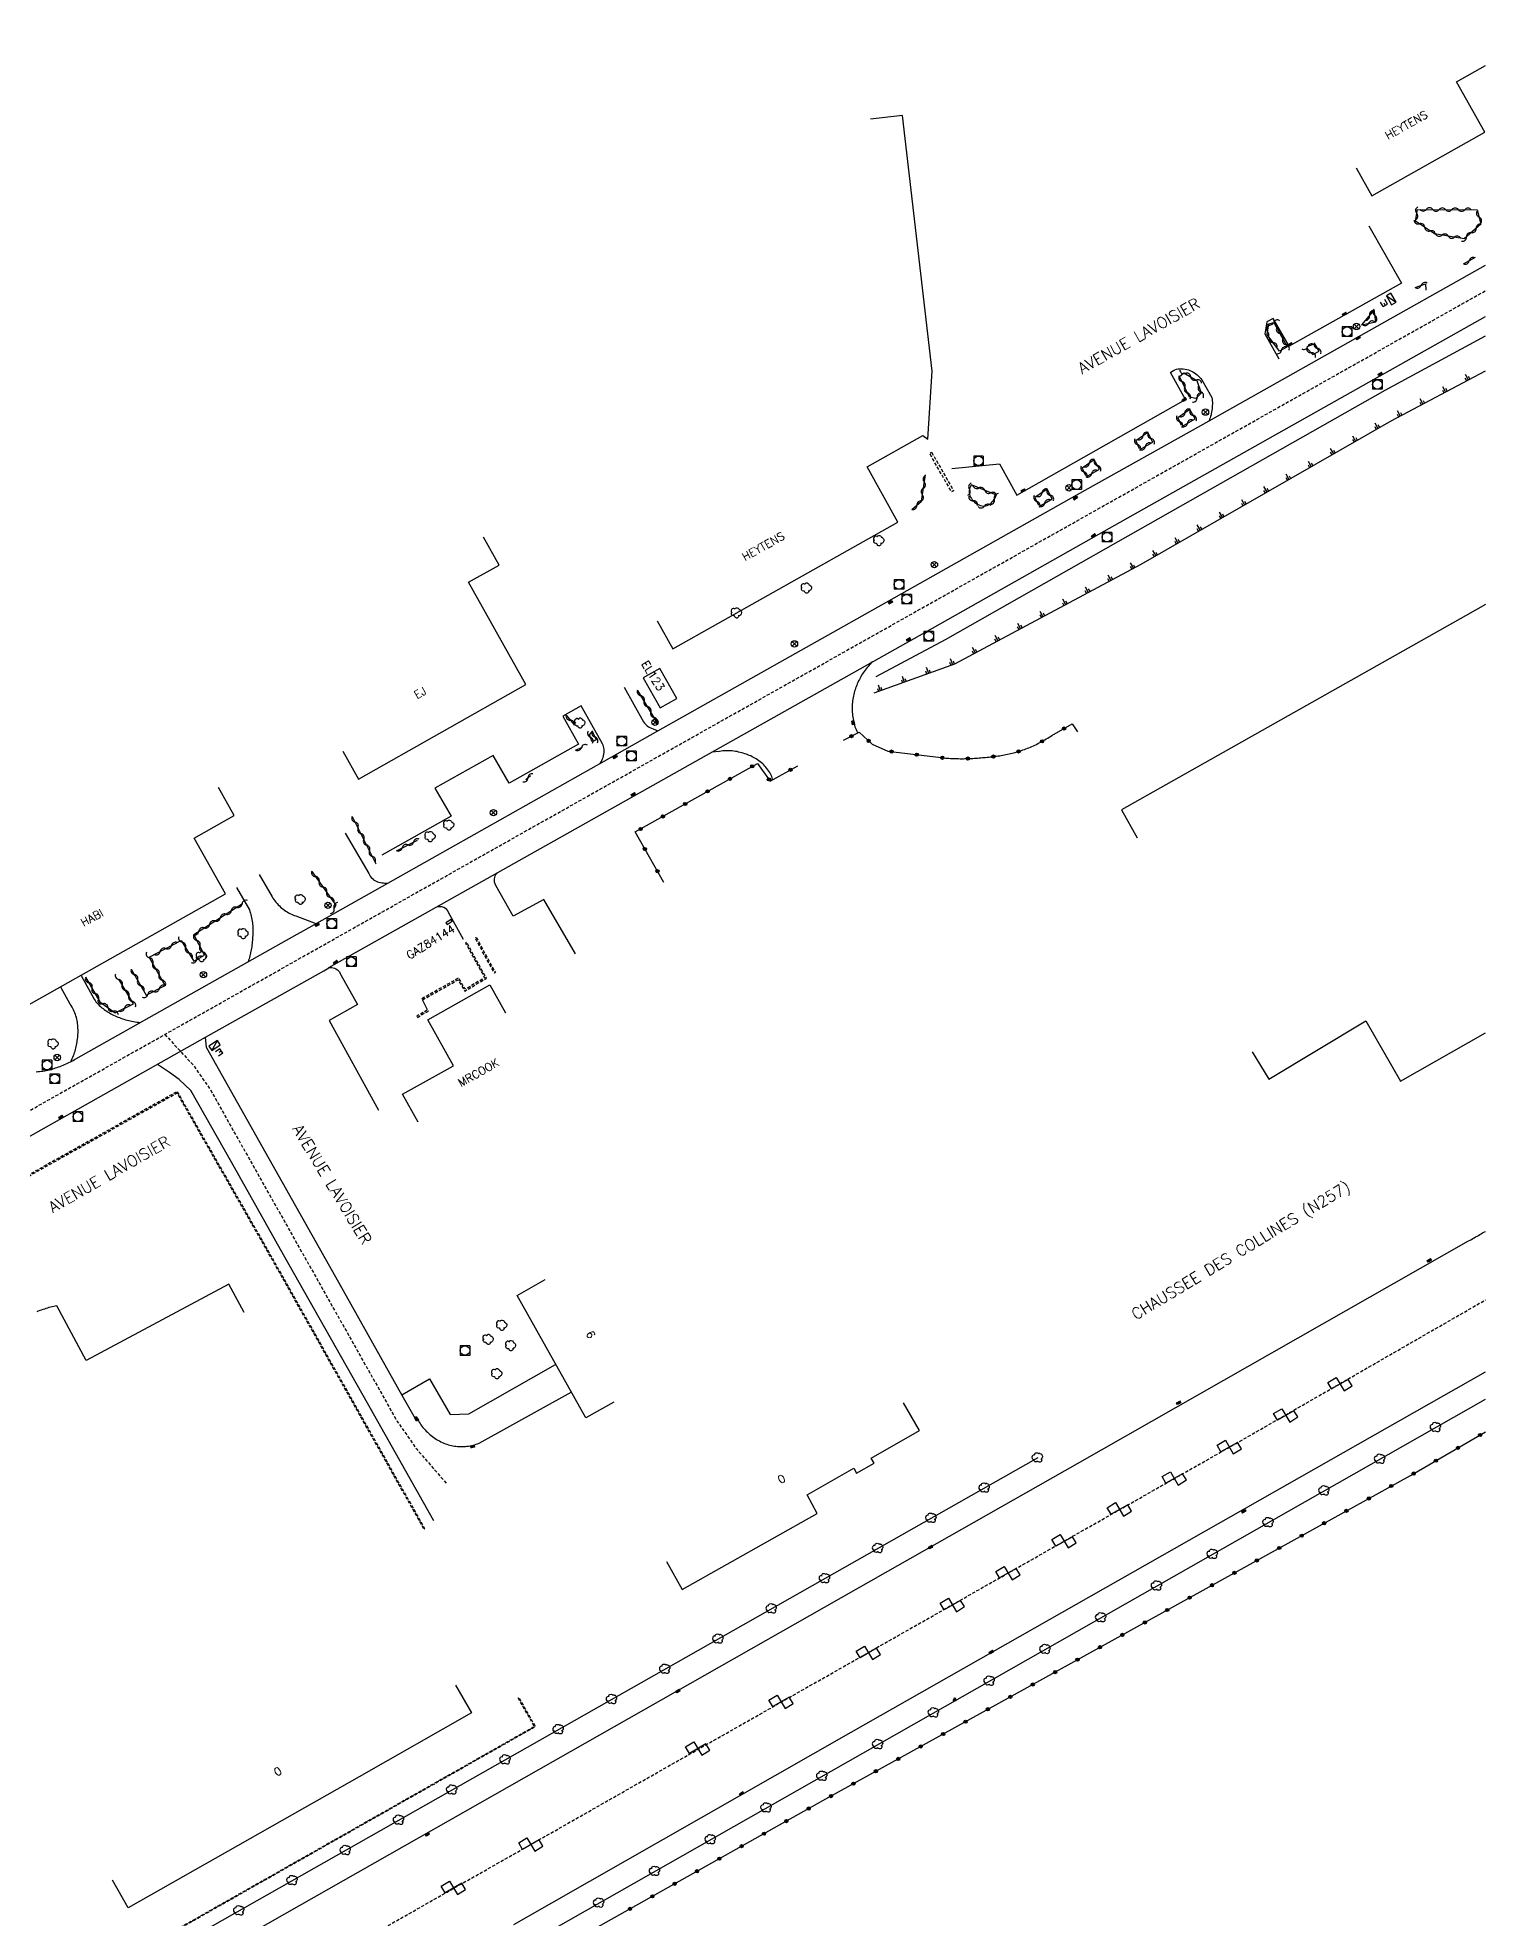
# Model space of a CAD drawing. Header units: millimetres. Extents: x 165003 to 166000, y 157999 to 158715.
# Drawn here: x 165773.9 to 166000, y 158170.6 to 158464.3 of the extents above; entities that cross this region are included whole.
import ezdxf
from ezdxf.enums import TextEntityAlignment as Align

# ---------------------------------------------------------------- set-up
doc = ezdxf.new("R2010")
doc.units = ezdxf.units.MM
doc.linetypes.add('DASHED', pattern=[0.75, 0.5, -0.25])
doc.layers.get('0').update_dxf_attribs({"linetype": 'CONTINUOUS'})
for name, color, linetype in [('W0001', 6, 'DASHED'), ('W0008', 7, 'CONTINUOUS'), ('W0100', 7, 'CONTINUOUS'), ('W0112', 1, 'DASHED'), ('W0211', 2, 'CONTINUOUS'), ('W0300', 7, 'CONTINUOUS'), ('W0302', 3, 'CONTINUOUS'), ('W0310', 3, 'CONTINUOUS'), ('W0322', 7, 'CONTINUOUS'), ('W0400', 7, 'CONTINUOUS'), ('W0420', 7, 'CONTINUOUS'), ('W0430', 7, 'CONTINUOUS'), ('W0469', 7, 'CONTINUOUS'), ('W0851', 7, 'CONTINUOUS'), ('W0984', 7, 'CONTINUOUS'), ('W0989', 7, 'CONTINUOUS'), ('W0991', 7, 'CONTINUOUS')]:
    doc.layers.add(name, color=color, linetype=linetype)
doc.styles.get("Standard").update_dxf_attribs({"font": 'romans.shx', "width": 0.85})

# ---------------------------------------------------------------- blocks, each defined once
blk = doc.blocks.new('T300')
for p, q in [((-0.8, 0.51), (-0.86, 0.34)), ((-0.86, 0.34), (-0.86, 0.17)), ((-0.86, 0.17), (-0.74, 0.06)), ((-0.69, 0.63), (-0.8, 0.51)), ((-0.8, -0.06), (-0.74, 0.06)), ((-0.74, 0.06), (-0.69, 0.11)), ((-0.57, 0.69), (-0.69, 0.63)), ((-0.46, 0.69), (-0.57, 0.69)), ((-0.29, 0.63), (-0.46, 0.69)), ((-0.29, 0.63), (-0.17, 0.74)), ((-0.23, 0.57), (-0.29, 0.63)), ((-0.17, 0.74), (-0.06, 0.8)), ((-0.06, 0.8), (0.06, 0.8)), ((0.06, 0.8), (0.23, 0.74)), ((0.23, 0.74), (0.34, 0.63)), ((0.34, 0.63), (0.4, 0.51)), ((0.46, 0.46), (0.34, 0.46)), ((0.4, 0.51), (0.4, 0.46)), ((0.57, 0.4), (0.46, 0.46)), ((0.57, 0.4), (0.69, 0.29)), ((0.69, 0.29), (0.74, 0.17)), ((0.74, 0.06), (0.69, -0.17)), ((0.74, 0.17), (0.74, 0.06)), ((-0.8, -0.17), (-0.8, -0.06)), ((-0.8, -0.23), (-0.8, -0.17)), ((-0.74, -0.34), (-0.8, -0.23)), ((-0.69, -0.4), (-0.74, -0.34)), ((-0.51, -0.46), (-0.69, -0.4)), ((-0.4, -0.46), (-0.51, -0.46)), ((-0.4, -0.46), (-0.34, -0.46)), ((-0.34, -0.46), (-0.34, -0.4)), ((-0.34, -0.51), (-0.34, -0.46)), ((-0.29, -0.63), (-0.34, -0.51)), ((-0.17, -0.74), (-0.29, -0.63)), ((-0.06, -0.8), (-0.17, -0.74)), ((0.06, -0.8), (-0.06, -0.8)), ((0.17, -0.74), (0.06, -0.8)), ((0.23, -0.69), (0.17, -0.74)), ((0.29, -0.46), (0.23, -0.46)), ((0.29, -0.63), (0.23, -0.69)), ((0.46, -0.4), (0.29, -0.46)), ((0.34, -0.51), (0.29, -0.63)), ((0.34, -0.51), (0.34, -0.46)), ((0.57, -0.34), (0.46, -0.4)), ((0.63, -0.29), (0.57, -0.34)), ((0.69, -0.17), (0.63, -0.29))]:
    blk.add_line(p, q)
blk = doc.blocks.new('T420')
for p, q in [((0.75, 0.75), (-0.75, 0.75)), ((-0.75, 0.75), (-0.75, -0.75)), ((0.75, 0.75), (0.75, -0.75)), ((0.75, -0.75), (-0.75, -0.75))]:
    blk.add_line(p, q)
blk.add_ellipse((0, 0), major_axis=(-0.53, 0.53), ratio=1, start_param=3.926991, end_param=10.210176)
blk = doc.blocks.new('T400')
for p, q in [((-0.15, 0.3), (0.15, 0.3)), ((-0.15, -0.25), (-0.15, 0.3)), ((-0.15, 0.15), (0.15, 0.15)), ((-0.15, 0), (0.15, 0)), ((0.15, 0.3), (0.15, -0.25)), ((-0.15, -0.15), (0.15, -0.15)), ((-0.15, -0.25), (-0.15, -0.3)), ((-0.15, -0.3), (0.15, -0.3)), ((0.15, -0.3), (0.15, -0.25))]:
    blk.add_line(p, q)
blk = doc.blocks.new('T430')
at = {"flags": 128}
for points in [[(0.8, 0.8), (-0.8, 0.8)], [(-0.8, 0.8), (-0.8, 0)], [(0.8, 0.8), (-0.8, 0)], [(-0.8, 0), (0.8, 0)], [(-0.4, 2.1), (0.4, 2.1)], [(-0.4, 2.1), (-0.4, 1.3)], [(-0.4, 1.7), (0, 1.7)], [(-0.4, 1.3), (0.4, 1.3)], [(0.8, 0), (0.8, 0.8)]]:
    blk.add_lwpolyline(points, dxfattribs=at)
blk = doc.blocks.new('t322o')
at = {"color": 0, "linetype": 'Continuous'}
for radius in [0.25, 0.15]:
    blk.add_circle((0, 0), radius, dxfattribs=at)
blk = doc.blocks.new('t310o')
at = {"color": 0, "linetype": 'Continuous'}
for centre, start, end in [((-0.5, 0.38), 216.8699, 323.1304), ((0.5, -0.37), 36.8699, 143.1303)]:
    blk.add_arc(centre, 0.625, start, end, dxfattribs=at)
blk = doc.blocks.new('t211o')
at = {"color": 0, "linetype": 'Continuous'}
for p, q in [((-0.29, 0.5), (-0.29, 0)), ((0, 1), (0, 0)), ((0.29, 0.5), (0.29, 0))]:
    blk.add_line(p, q, dxfattribs=at)
blk = doc.blocks.new('T851')
for p, q in [((-0.25, -0.15), (0, 0.32)), ((0, 0.32), (0.25, -0.15)), ((-0.25, -0.15), (0.25, -0.15))]:
    blk.add_line(p, q)
for major_axis in [(-0.106, 0.106), (-0.0354, 0.0354), (-0.0236, 0.0236)]:
    blk.add_ellipse((0, 0), major_axis=major_axis, ratio=1, start_param=3.926991, end_param=10.210176)
blk = doc.blocks.new('T469')
at = {"color": 0, "linetype": 'Continuous', "flags": 128}
for points in [[(-0.35, 0.35), (0.35, -0.35)], [(-0.35, -0.35), (0.35, 0.35)]]:
    blk.add_lwpolyline(points, dxfattribs=at)
at = {"color": 0, "linetype": 'Continuous'}
blk.add_circle((0, 0), 0.5, dxfattribs=at)

msp = doc.modelspace()

# ---------------------------------------------------------------- linework, layer by layer
at = {"layer": 'W0001', "flags": 128}
for points in [[(165427.2, 158464.31), (165440.32, 158447.3), (165457.76, 158424.9), (165470.67, 158408.35), (165490.51, 158382.97), (165503.59, 158366.2), (165526.2, 158337.24), (165543.19, 158315.46), (165563.5, 158289.4), (165575.42, 158274.12), (165593.28, 158251.26), (165610.1, 158229.7), (165612.71, 158226.36), (165615.5, 158223.42), (165618.86, 158221.01), (165623.17, 158219.26), (165628.11, 158218.57), (165633.05, 158218.94), (165638.92, 158221.56), (165646.38, 158225.6), (165669.34, 158238.53), (165702.39, 158257.17), (165737.96, 158277.22), (165786.1, 158304.3), (165854.98, 158343.12), (165918.25, 158378.72), (165979.89, 158413.44), (166000, 158424.77)], [(165793.76, 158308.62), (165798.23, 158303.79), (165800.81, 158300.09), (165807.87, 158287.54), (165823.86, 158259.17), (165830.07, 158248.16), (165833.11, 158243.83), (165837.77, 158238.45)], [(165652.8, 158070.51), (165678.75, 158084.19), (165703.17, 158098.09), (165730.92, 158113.87), (165785.83, 158145.1), (165864.55, 158189.86), (165962.3, 158245.45), (166000, 158267.15)]]:
    msp.add_lwpolyline(points, dxfattribs=at)
at = {"layer": 'W0008', "flags": 128}
for points in [[(165981.8, 158434.9), (165986.88, 158425.95), (165969.37, 158416.12), (165966.86, 158420.46), (165965.85, 158419.91), (165965.58, 158418.06), (165967.76, 158414.12)], [(165773.68, 158302.79), (165773.94, 158302.81), (165774.2, 158302.84), (165774.46, 158302.87), (165774.72, 158302.9), (165774.97, 158302.94), (165775.23, 158302.99), (165775.48, 158303.05), (165775.74, 158303.1), (165775.99, 158303.17), (165776.23, 158303.24), (165776.47, 158303.31), (165776.71, 158303.38), (165776.95, 158303.46), (165777.18, 158303.55), (165777.42, 158303.63), (165777.65, 158303.72), (165777.88, 158303.82), (165778.11, 158303.91), (165778.33, 158304.01), (165778.56, 158304.12), (165778.78, 158304.23), (165779.01, 158304.34), (165779.23, 158304.45), (165779.45, 158304.57), (165779.66, 158304.69), (165779.88, 158304.82), (165801.57, 158317.06), (165814.45, 158324.3), (165815.45, 158324.87), (165828.59, 158332.25), (165844.08, 158341.01), (165864.43, 158352.46), (165870.75, 158356.05), (165906.84, 158376.33), (165936.22, 158392.91), (165956.86, 158404.48), (165980.61, 158417.86), (166000, 158428.78)], [(165765.46, 158288.69), (165779.32, 158296.46), (165800.13, 158308.17), (165818.57, 158318.57), (165819.36, 158319.02), (165819.4, 158319.05), (165845.76, 158333.91), (165875.85, 158350.85), (165912.47, 158371.42), (165939.65, 158386.74), (165984.31, 158411.91), (166000, 158420.74)], [(165916.65, 158397.03), (165924.13, 158397.73), (165926.82, 158392.85), (165953.19, 158407.79), (165950.82, 158412.02), (165951.05, 158412.18), (165951.28, 158412.31), (165951.51, 158412.42), (165951.76, 158412.51), (165952.01, 158412.56), (165952.27, 158412.59), (165952.54, 158412.6), (165952.82, 158412.57), (165953.09, 158412.53), (165953.35, 158412.47), (165953.61, 158412.4), (165953.86, 158412.31), (165954.1, 158412.21), (165954.33, 158412.09), (165954.55, 158411.96), (165954.77, 158411.82), (165954.97, 158411.66), (165955.17, 158411.48), (165955.36, 158411.3), (165955.54, 158411.09), (165955.71, 158410.88), (165957.3, 158408.11), (165957.33, 158407.85), (165957.35, 158407.59), (165957.36, 158407.34), (165957.36, 158407.08), (165957.35, 158406.83), (165957.34, 158406.57), (165957.32, 158406.32), (165957.29, 158406.06), (165957.25, 158405.83), (165957.2, 158405.6), (165957.15, 158405.37), (165957.09, 158405.14), (165957.02, 158404.92), (165956.94, 158404.7), (165956.85, 158404.48)], [(165904.28, 158366.82), (165904.1, 158366.65), (165903.93, 158366.47), (165903.76, 158366.29), (165903.59, 158366.1), (165903.44, 158365.92), (165903.28, 158365.72), (165903.13, 158365.53), (165902.99, 158365.33), (165902.85, 158365.12), (165902.72, 158364.92), (165902.59, 158364.71), (165902.46, 158364.49), (165902.34, 158364.28), (165902.23, 158364.05), (165902.12, 158363.83), (165902.01, 158363.61), (165901.91, 158363.38), (165901.82, 158363.15), (165901.73, 158362.92), (165901.64, 158362.69), (165901.56, 158362.45), (165901.49, 158362.22), (165901.42, 158361.98), (165901.36, 158361.74), (165901.31, 158361.5), (165901.26, 158361.25), (165901.22, 158361), (165901.18, 158360.74), (165901.15, 158360.48), (165901.13, 158360.22), (165901.12, 158359.96), (165901.11, 158359.7), (165901.11, 158359.44), (165901.12, 158359.19), (165901.13, 158358.93), (165901.15, 158358.67), (165901.18, 158358.41), (165901.21, 158358.15), (165901.25, 158357.89), (165901.29, 158357.63), (165901.34, 158357.39), (165901.4, 158357.15), (165901.47, 158356.92), (165901.54, 158356.68), (165901.63, 158356.45), (165901.72, 158356.23), (165901.83, 158356), (165901.94, 158355.78)], [(165865.52, 158362.86), (165868.52, 158357.45), (165868.69, 158357.22), (165868.88, 158357.02), (165869.1, 158356.83), (165869.31, 158356.68), (165869.53, 158356.55), (165869.76, 158356.44), (165870.01, 158356.35), (165870.75, 158356.04)], [(165861.74, 158350.96), (165861.89, 158351.18), (165862.02, 158351.41), (165862.13, 158351.65), (165862.22, 158351.9), (165862.29, 158352.15), (165862.34, 158352.41), (165862.37, 158352.68), (165862.38, 158352.91), (165862.37, 158353.15), (165862.33, 158353.37), (165862.27, 158353.6), (165862.2, 158353.81), (165862.1, 158354.03), (165858.78, 158359.93), (165855.9, 158358.31), (165858.38, 158353.97), (165847.52, 158347.86), (165845.05, 158352.21), (165835.95, 158347.1), (165838.48, 158342.72), (165827.67, 158336.63)], [(165888.69, 158348.44), (165888.63, 158348.68), (165888.56, 158348.9), (165888.47, 158349.12), (165888.36, 158349.33), (165888.23, 158349.54), (165888.09, 158349.75), (165887.94, 158349.95), (165887.79, 158350.15), (165887.64, 158350.34), (165887.48, 158350.53), (165887.31, 158350.71), (165887.13, 158350.88), (165886.94, 158351.05), (165886.75, 158351.21), (165886.55, 158351.36), (165886.34, 158351.5), (165886.13, 158351.64), (165885.92, 158351.77), (165885.7, 158351.89), (165885.48, 158352), (165885.26, 158352.11), (165885.04, 158352.21), (165884.81, 158352.3), (165884.58, 158352.39), (165884.34, 158352.47), (165884.1, 158352.55), (165883.87, 158352.61), (165883.62, 158352.68), (165883.38, 158352.73), (165883.13, 158352.79), (165882.88, 158352.83), (165882.64, 158352.86), (165882.39, 158352.89), (165882.14, 158352.91), (165881.89, 158352.92), (165881.64, 158352.93), (165881.39, 158352.92), (165881.14, 158352.91), (165880.89, 158352.89), (165880.64, 158352.86), (165880.39, 158352.83), (165879.2, 158352.72)], [(165821.91, 158340.03), (165825.6, 158333.78), (165825.71, 158333.55), (165825.85, 158333.34), (165826, 158333.14), (165826.17, 158332.96), (165826.36, 158332.79), (165826.57, 158332.65), (165826.77, 158332.54), (165826.98, 158332.46), (165827.21, 158332.4), (165827.43, 158332.36), (165827.66, 158332.32), (165827.89, 158332.29), (165828.13, 158332.27), (165828.36, 158332.26), (165828.6, 158332.27)], [(165808.5, 158333.58), (165810.51, 158330.12), (165810.65, 158329.9), (165810.8, 158329.68), (165810.95, 158329.47), (165811.12, 158329.26), (165811.29, 158329.06), (165811.46, 158328.87), (165811.65, 158328.69), (165811.84, 158328.51), (165812.04, 158328.34), (165812.24, 158328.18), (165812.44, 158328.03), (165812.65, 158327.89), (165812.86, 158327.76), (165813.07, 158327.63), (165813.29, 158327.51), (165813.52, 158327.4), (165813.74, 158327.3), (165813.97, 158327.2), (165814.21, 158327.12), (165817.32, 158325.94)], [(165857.9, 158321.22), (165852.93, 158329.72), (165848.19, 158327.1), (165845.45, 158331.89), (165845.34, 158332.13), (165845.27, 158332.38), (165845.23, 158332.64), (165845.24, 158332.89), (165845.28, 158333.16), (165845.36, 158333.38), (165845.46, 158333.58), (165845.61, 158333.76), (165845.79, 158333.92)], [(165804.97, 158331.56), (165806.97, 158328.06), (165807.06, 158327.82), (165807.13, 158327.57), (165807.2, 158327.33), (165807.27, 158327.08), (165807.32, 158326.83), (165807.37, 158326.58), (165807.41, 158326.33), (165807.45, 158326.07), (165807.47, 158325.82), (165807.49, 158325.57), (165807.51, 158325.32), (165807.51, 158325.07), (165807.52, 158324.82), (165807.52, 158324.57), (165807.51, 158324.32), (165807.5, 158324.07), (165807.48, 158323.82), (165807.47, 158323.57), (165807.44, 158323.32), (165807.42, 158323.07), (165807.39, 158322.82), (165807.36, 158322.57), (165807.33, 158322.32), (165807.29, 158322.08), (165807.25, 158321.84), (165807.21, 158321.61), (165807.16, 158321.37), (165807.11, 158321.13), (165807.05, 158320.9), (165806.99, 158320.66), (165806.92, 158320.43), (165806.85, 158320.2), (165806.78, 158319.97)], [(165840.43, 158323.43), (165838.09, 158327.69), (165837.96, 158327.93), (165837.78, 158328.13), (165837.58, 158328.3), (165837.34, 158328.43), (165837.06, 158328.53), (165836.78, 158328.57), (165836.5, 158328.56), (165836.22, 158328.51)], [(165819.36, 158319.02), (165819.6, 158319.06), (165819.83, 158319.07), (165820.05, 158319.04), (165820.27, 158318.98), (165820.49, 158318.87), (165820.71, 158318.73), (165820.89, 158318.57), (165821.04, 158318.38), (165821.16, 158318.16), (165821.25, 158317.92), (165823.84, 158313.3), (165819.43, 158310.8), (165827.13, 158296.81)], [(165779.07, 158304.39), (165779.19, 158304.62), (165779.3, 158304.85), (165779.4, 158305.08), (165779.5, 158305.32), (165779.59, 158305.55), (165779.67, 158305.79), (165779.74, 158306.03), (165779.8, 158306.26), (165779.86, 158306.5), (165779.91, 158306.73), (165779.96, 158306.97), (165780, 158307.21), (165780.05, 158307.44), (165780.09, 158307.68), (165780.13, 158307.92), (165780.17, 158308.15), (165780.19, 158308.39), (165780.2, 158308.63), (165780.21, 158308.87), (165780.21, 158309.12), (165780.21, 158309.36), (165780.2, 158309.6), (165780.18, 158309.84), (165780.16, 158310.08), (165780.14, 158310.32), (165780.1, 158310.55), (165780.06, 158310.79), (165780.01, 158311.03), (165779.95, 158311.26), (165779.88, 158311.51), (165779.8, 158311.75), (165779.71, 158311.99), (165779.61, 158312.22), (165779.51, 158312.45), (165779.39, 158312.68), (165779.27, 158312.9), (165779.13, 158313.12), (165778.99, 158313.33), (165777.52, 158316.02)], [(165780.69, 158317.8), (165782.71, 158314.14), (165782.86, 158313.92), (165783.01, 158313.72), (165783.18, 158313.52), (165783.35, 158313.33), (165783.53, 158313.14), (165783.72, 158312.97), (165783.92, 158312.8), (165784.11, 158312.65), (165784.31, 158312.51), (165784.51, 158312.37), (165784.71, 158312.23), (165784.92, 158312.1), (165785.13, 158311.98), (165785.34, 158311.86), (165785.55, 158311.75), (165785.77, 158311.64), (165785.99, 158311.53), (165786.21, 158311.43), (165786.43, 158311.34), (165786.66, 158311.24), (165786.89, 158311.16), (165787.13, 158311.07), (165787.38, 158310.99), (165787.62, 158310.91), (165787.87, 158310.84), (165788.12, 158310.78), (165788.37, 158310.72), (165788.62, 158310.67), (165788.88, 158310.63), (165789.13, 158310.59), (165789.39, 158310.56), (165789.65, 158310.53), (165789.9, 158310.51)], [(165800.07, 158308.12), (165800.23, 158306.62), (165809.98, 158289.22), (165820.9, 158269.91), (165830.8, 158252.27), (165832.88, 158248.61), (165833.14, 158248.74), (165833.25, 158248.51), (165833.37, 158248.29), (165833.5, 158248.07), (165833.63, 158247.85), (165833.77, 158247.64), (165833.92, 158247.44), (165834.08, 158247.24), (165834.24, 158247.04), (165834.41, 158246.86), (165834.59, 158246.67), (165834.78, 158246.49), (165834.97, 158246.31), (165835.16, 158246.14), (165835.36, 158245.98), (165835.56, 158245.82), (165835.77, 158245.67), (165835.98, 158245.52), (165836.2, 158245.38), (165836.42, 158245.24), (165836.64, 158245.12), (165836.87, 158245), (165837.11, 158244.88), (165837.35, 158244.78), (165837.58, 158244.69), (165837.81, 158244.61), (165838.04, 158244.54), (165838.27, 158244.47), (165838.51, 158244.42), (165838.75, 158244.37), (165838.99, 158244.33), (165839.23, 158244.3), (165839.47, 158244.28), (165839.71, 158244.26), (165839.95, 158244.25), (165840.2, 158244.25), (165840.45, 158244.26), (165840.7, 158244.27), (165840.94, 158244.29), (165841.19, 158244.32), (165841.43, 158244.36), (165841.67, 158244.41), (165841.91, 158244.46), (165842.15, 158244.52), (165842.39, 158244.6), (165842.62, 158244.68), (165842.86, 158244.76), (165857.2, 158252.76)], [(165835.78, 158232.63), (165825.39, 158251.03), (165812.3, 158274.22), (165804.16, 158288.68), (165797.84, 158299.87), (165795.98, 158301.58), (165794.47, 158302.68), (165792.6, 158303.93)], [(165774.78, 158149.8), (165906.32, 158224.56), (165936.31, 158241.62), (165997.38, 158276.36), (165997.61, 158276.49), (165997.83, 158276.61), (165998.04, 158276.74), (165998.26, 158276.86), (165998.48, 158276.99), (165998.7, 158277.11), (165998.91, 158277.24), (165999.13, 158277.36), (165999.35, 158277.49), (165999.56, 158277.61), (165999.78, 158277.74), (166000, 158277.86), (166000, 158277.86)], [(165830.78, 158252.32), (165835.1, 158254.84), (165838.33, 158249.26), (165841.26, 158249.34), (165854.76, 158257.05)], [(165848.28, 158169.6), (165900.97, 158199.63), (166000, 158255.93)], [(165976.68, 158255.06), (165977.92, 158252.96), (165979.17, 158253.75), (165978.58, 158254.73), (165975.99, 158253.25), (165975.38, 158254.28), (165976.68, 158255.06)], [(165968.21, 158250.17), (165969.44, 158248.08), (165970.7, 158248.87), (165970.11, 158249.84), (165967.52, 158248.36), (165966.91, 158249.39), (165968.21, 158250.17)], [(165959.39, 158245.23), (165960.63, 158243.13), (165961.89, 158243.92), (165961.29, 158244.9), (165958.7, 158243.42), (165958.1, 158244.45), (165959.39, 158245.23)], [(165950.8, 158240.33), (165952.04, 158238.24), (165953.3, 158239.03), (165952.7, 158240), (165950.11, 158238.52), (165949.51, 158239.55), (165950.8, 158240.33)], [(165942.23, 158235.49), (165943.47, 158233.39), (165944.73, 158234.18), (165944.14, 158235.16), (165941.55, 158233.68), (165940.94, 158234.7), (165942.23, 158235.49)], [(165933.61, 158230.5), (165934.84, 158228.41), (165936.1, 158229.2), (165935.51, 158230.17), (165932.92, 158228.69), (165932.31, 158229.72), (165933.61, 158230.5)], [(165924.83, 158225.54), (165926.07, 158223.45), (165927.33, 158224.24), (165926.74, 158225.21), (165924.14, 158223.73), (165923.54, 158224.76), (165924.83, 158225.54)], [(165916.15, 158220.55), (165917.38, 158218.46), (165918.64, 158219.25), (165918.05, 158220.22), (165915.46, 158218.75), (165914.85, 158219.77), (165916.15, 158220.55)], [(165903.03, 158213.07), (165904.27, 158210.98), (165905.53, 158211.77), (165904.93, 158212.74), (165902.34, 158211.26), (165901.74, 158212.29), (165903.03, 158213.07)], [(165889.39, 158205.44), (165890.62, 158203.35), (165891.88, 158204.14), (165891.29, 158205.11), (165888.7, 158203.63), (165888.09, 158204.66), (165889.39, 158205.44)], [(165876.38, 158198.13), (165877.61, 158196.04), (165878.87, 158196.83), (165878.28, 158197.8), (165875.69, 158196.32), (165875.08, 158197.35), (165876.38, 158198.13)], [(165850.32, 158183.14), (165851.56, 158181.05), (165852.82, 158181.84), (165852.23, 158182.81), (165849.64, 158181.34), (165849.03, 158182.36), (165850.32, 158183.14)], [(165838.24, 158176.38), (165839.47, 158174.29), (165840.73, 158175.08), (165840.14, 158176.05), (165837.55, 158174.57), (165836.94, 158175.6), (165838.24, 158176.38)]]:
    msp.add_lwpolyline(points, dxfattribs=at)
at = {"layer": 'W0100', "flags": 128}
for points in [[(165979.82, 158443.96), (165982.27, 158439.6), (165999.91, 158449.52), (165995.48, 158457.4), (166000, 158459.94)], [(165870.63, 158373.21), (165873.08, 158368.85), (165908.23, 158388.65), (165903.45, 158397.29), (165912.12, 158402.18), (165912.94, 158401.61), (165913.6, 158412.19), (165908.96, 158452.16), (165903.99, 158451.58)], [(165821.54, 158352.85), (165824, 158348.49), (165850.15, 158363.28), (165841.2, 158379.24), (165845.97, 158381.9), (165843.53, 158386.27)], [(166000, 158375.75), (165996.91, 158374), (165943.17, 158343.7), (165945.63, 158339.35)], [(165754.65, 158345.56), (165750.29, 158343.1), (165768.4, 158310.95), (165803.24, 158330.58), (165798.35, 158339.3), (165804.61, 158342.81), (165802.16, 158347.17)], [(165833.33, 158294.92), (165830.9, 158299.29), (165838.83, 158303.7), (165834.82, 158310.92), (165844.53, 158316.36), (165846.97, 158312)], [(165834.81, 158312.46), (165833.99, 158314.01)], [(165963.59, 158305.9), (165966.18, 158301.62), (165981.33, 158310.76), (165986.74, 158301.31), (166000, 158308.88)], [(165806.14, 158265.21), (165803.78, 158269.61), (165781.48, 158257.67), (165776.9, 158266.22), (165775.91, 158266.04), (165775.67, 158265.96), (165775.43, 158265.88), (165775.19, 158265.81), (165774.95, 158265.72), (165774.71, 158265.64), (165774.47, 158265.56), (165774.24, 158265.48), (165774, 158265.4), (165773.76, 158265.31)], [(165863.88, 158251.2), (165859.51, 158248.76), (165848.81, 158267.87), (165853.17, 158270.32)], [(165872.12, 158226.3), (165874.57, 158221.94), (165895.66, 158233.81), (165894.08, 158236.69), (165901.36, 158240.87), (165901.81, 158240.08), (165904.54, 158241.65), (165904.09, 158242.42), (165911.64, 158246.75), (165909.14, 158251.09)], [(165839.18, 158207), (165841.65, 158202.65), (165824.09, 158192.69), (165788.04, 158172.2), (165785.57, 158176.55)]]:
    msp.add_lwpolyline(points, dxfattribs=at)
for points in [[(165871.14, 158359.63), (165873.72, 158361.1), (165871.06, 158365.78), (165868.47, 158364.3)], [(165838.49, 158326.58), (165837.67, 158326.07), (165837.84, 158325.8), (165838.66, 158326.3)]]:
    msp.add_lwpolyline(points, close=True, dxfattribs=at)
at = {"layer": 'W0112', "flags": 128}
for points in [[(165913.52, 158399.55), (165916.94, 158393.55), (165916.62, 158393.38), (165913.2, 158399.37)], [(165834.01, 158314.02), (165839.56, 158317.15), (165840.62, 158315.4), (165843.98, 158317.39), (165840.91, 158323), (165840.73, 158322.9), (165843.7, 158317.47), (165840.69, 158315.68), (165839.64, 158317.43), (165833.91, 158314.2)], [(165842.39, 158323.77), (165845.39, 158318.28), (165845.23, 158318.2), (165842.23, 158323.68)], [(165833.22, 158311.29), (165834.92, 158312.28), (165834.81, 158312.46), (165833.12, 158311.47)], [(165785.7, 158163.21), (165851.48, 158200.54), (165848.94, 158204.99), (165849.04, 158205.05), (165851.63, 158200.5), (165785.76, 158163.11)]]:
    msp.add_lwpolyline(points, close=True, dxfattribs=at)
msp.add_lwpolyline([(165767.23, 158283.52), (165777.53, 158289.3, 0.000142), (165777.53, 158289.3), (165795.65, 158299.48), (165810.53, 158273.4), (165834.23, 158231.33), (165834.38, 158231.42), (165810.68, 158273.48), (165795.71, 158299.71), (165777.45, 158289.45), (165767.15, 158283.67)], format="xyb", close=True, dxfattribs=at)
at = {"layer": 'W0211', "flags": 128}
for points in [[(165904.83, 158364.55), (165915.7, 158370.31), (165942.63, 158385.6), (165984.37, 158409.26), (166000, 158417.74)], [(165904.55, 158361.95), (165917.13, 158366.51), (165946.22, 158382.05), (165985.3, 158404.46), (166000, 158412.28)]]:
    msp.add_lwpolyline(points, dxfattribs=at)
at = {"layer": 'W0302', "flags": 128}
for points in [[(165643.96, 158048.98), (165652.36, 158054.05), (166000, 158251.67)], [(165697.46, 158110.24), (165705.54, 158115.16), (165705.54, 158115.16), (165930.14, 158242.54)]]:
    msp.add_lwpolyline(points, dxfattribs=at)
at = {"layer": 'W0310', "flags": 128}
for points in [[(165999.3, 158435.17), (165996.69, 158432.88), (165992.07, 158433.66), (165989.08, 158435.66), (165989.38, 158437.48), (165998.71, 158437.41)], [(165982.87, 158419.93), (165982.64, 158421.79), (165980.66, 158419.47)]]:
    msp.add_lwpolyline(points, close=True, dxfattribs=at)
for points in [[(165996.6, 158428.96), (165998.46, 158430)], [(165989.03, 158425.27), (165990.64, 158425.87), (165990.69, 158424.88)], [(165969.01, 158415.96), (165967.87, 158415.33), (165965.93, 158417.93), (165966.17, 158419.59), (165966.94, 158419.82), (165969.03, 158416.03)], [(165972.1, 158415.82), (165973.03, 158414.83), (165974.04, 158415.35), (165973.39, 158416.46), (165972.13, 158416.01)], [(165955.66, 158408.84), (165954.78, 158407.92), (165953.79, 158408.17), (165952.24, 158411.38), (165952.93, 158411.98), (165954.92, 158410.78), (165955.57, 158408.93)], [(165952.6, 158403.57), (165954.65, 158404.76), (165953.84, 158406.24), (165951.95, 158404.93), (165952.51, 158403.76)], [(165946.04, 158399.97), (165948.09, 158401.15), (165947.28, 158402.63), (165945.4, 158401.33), (165945.95, 158400.15)], [(165937.67, 158395.72), (165939.72, 158396.91), (165938.91, 158398.38), (165937.02, 158397.08), (165937.57, 158395.9)], [(165910.45, 158390.6), (165911.92, 158391.9), (165912.54, 158396.03)], [(165923.67, 158392.83), (165919.72, 158394.46), (165919.59, 158394.23), (165919.48, 158394), (165919.42, 158393.76), (165919.38, 158393.52), (165919.39, 158393.26), (165919.42, 158393), (165919.5, 158392.75), (165919.6, 158392.52), (165919.72, 158392.31), (165919.87, 158392.11), (165920.04, 158391.93), (165920.23, 158391.76), (165920.44, 158391.61), (165920.66, 158391.45), (165920.89, 158391.32), (165921.13, 158391.22), (165921.39, 158391.16), (165921.65, 158391.13), (165921.93, 158391.16), (165922.18, 158391.22), (165922.41, 158391.33), (165922.61, 158391.46), (165922.79, 158391.62), (165922.96, 158391.8), (165923.12, 158391.98), (165923.28, 158392.18), (165923.44, 158392.41), (165923.56, 158392.67), (165923.63, 158392.94)], [(165930.31, 158391.1), (165932.36, 158392.28), (165931.54, 158393.76), (165929.66, 158392.46), (165930.21, 158391.28)], [(165870.71, 158357.25), (165867.63, 158362.32)], [(165856.42, 158358.47), (165857.68, 158356.97)], [(165857.91, 158353.04), (165859, 158353.5)], [(165860.52, 158356.01), (165861.12, 158354.63), (165860.48, 158354.32), (165860.1, 158355.41), (165860.59, 158356.03)], [(165850.85, 158349), (165850.12, 158348.41)], [(165823.03, 158342.67), (165826.73, 158335.28)], [(165829.93, 158337.32), (165833.2, 158338.95)], [(165816.7, 158334.09), (165820.46, 158328.82), (165820.09, 158328.23)], [(165788.53, 158318.82), (165790.85, 158314.75), (165793.83, 158316.27), (165791.34, 158320.68), (165796.3, 158323.28), (165798.31, 158320.07), (165799.98, 158320.99), (165798.27, 158324.23), (165805.89, 158329.05)], [(165781.39, 158317.57), (165783.63, 158313.71), (165786.02, 158312.02), (165788.88, 158313.42), (165786.57, 158317.23)]]:
    msp.add_lwpolyline(points, dxfattribs=at)
at = {"layer": 'W0322', "flags": 128}
for points in [[(165899.78, 158354.59), (165902.21, 158355.82), (165904.24, 158353.96), (165906.7, 158352.87), (165914.99, 158351.85), (165915.24, 158351.83), (165915.49, 158351.81), (165915.74, 158351.79), (165915.98, 158351.77), (165916.23, 158351.75), (165916.48, 158351.74), (165916.73, 158351.73), (165916.98, 158351.72), (165917.23, 158351.71), (165917.47, 158351.7), (165917.72, 158351.7), (165917.97, 158351.69), (165918.22, 158351.69), (165918.47, 158351.69), (165918.72, 158351.7), (165918.97, 158351.7), (165919.21, 158351.71), (165919.46, 158351.72), (165919.71, 158351.73), (165919.96, 158351.74), (165920.21, 158351.75), (165920.46, 158351.77), (165920.7, 158351.78), (165920.95, 158351.8), (165921.2, 158351.82), (165921.45, 158351.85), (165921.7, 158351.87), (165921.94, 158351.89), (165922.19, 158351.91), (165922.44, 158351.94), (165922.68, 158351.97), (165922.93, 158352), (165923.17, 158352.03), (165923.42, 158352.06), (165923.67, 158352.09), (165923.91, 158352.13), (165924.15, 158352.16), (165924.4, 158352.2), (165924.64, 158352.24), (165924.89, 158352.29), (165925.13, 158352.34), (165925.37, 158352.38), (165925.61, 158352.44), (165925.86, 158352.49), (165926.1, 158352.55), (165926.34, 158352.61), (165926.58, 158352.68), (165926.82, 158352.74), (165927.06, 158352.81), (165927.29, 158352.89), (165927.54, 158352.97), (165927.78, 158353.05), (165928.01, 158353.14), (165928.25, 158353.22), (165928.49, 158353.32), (165928.72, 158353.41), (165928.96, 158353.51), (165929.19, 158353.61), (165929.42, 158353.71), (165929.65, 158353.82), (165929.87, 158353.93), (165930.1, 158354.04), (165930.32, 158354.15), (165930.55, 158354.27), (165930.77, 158354.39), (165930.99, 158354.51), (165931.21, 158354.64), (165931.43, 158354.77), (165931.64, 158354.9), (165931.86, 158355.04), (165932.07, 158355.18), (165932.28, 158355.32), (165935.48, 158357.11), (165936.32, 158355.87)], [(165871.69, 158332.36), (165867.24, 158340.24), (165886.32, 158350.96), (165888.31, 158348.17), (165892.6, 158350.58)], [(165811.56, 158127.17), (165802.66, 158136.93), (165834.8, 158154.31), (165896.53, 158188.95), (165988.29, 158239.74), (166000, 158246.54)]]:
    msp.add_lwpolyline(points, dxfattribs=at)

# ---------------------------------------------------------------- block references
at = {"layer": 'W0211'}
for p, rotation in [((165993.77, 158408.96), 28.01662155798229), ((165997.3, 158410.84), 28.01662155798229), ((165986.7, 158405.2), 28.01662155798229), ((165990.24, 158407.08), 28.01662155798229), ((165983.21, 158403.26), 29.82394992029356), ((165979.74, 158401.27), 29.82394992029356), ((165972.8, 158397.29), 29.82394992029356), ((165976.27, 158399.28), 29.82394992029356), ((165969.33, 158395.3), 29.82394992029356), ((165962.39, 158391.32), 29.82394992029356), ((165965.86, 158393.31), 29.82394992029356), ((165958.92, 158389.33), 29.82394992029356), ((165951.98, 158385.35), 29.82394992029356), ((165955.45, 158387.34), 29.82394992029356), ((165948.51, 158383.36), 29.82394992029356), ((165941.49, 158379.52), 28.11473868012422), ((165945.02, 158381.41), 28.11473868012422), ((165937.96, 158377.64), 28.11473868012422), ((165930.91, 158373.87), 28.11473868012422), ((165934.43, 158375.75), 28.11473868012422), ((165923.85, 158370.1), 28.11473868012422), ((165927.38, 158371.98), 28.11473868012422), ((165920.32, 158368.21), 28.11473868012422), ((165913.01, 158365.02), 19.91614613654691), ((165916.77, 158366.38), 19.91614613654691), ((165905.49, 158362.29), 19.91614613654691), ((165909.25, 158363.65), 19.91614613654691)]:
    msp.add_blockref('t211o', p, dxfattribs=dict(at, rotation=rotation))
at = {"layer": 'W0300'}
for p in [(165905.31, 158385.75), (165894, 158378.33), (165883.08, 158374.46), (165858.62, 158357.25), (165838.14, 158341.31), (165835.22, 158339.52), (165814.95, 158329.7), (165806.01, 158324.36), (165799.51, 158320.75), (165776.34, 158307.14), (165846.41, 158263.19), (165844.3, 158260.98), (165847.81, 158260), (165845.64, 158255.62)]:
    msp.add_blockref('T300', p, dxfattribs=at)
for p, rotation in [((165992.3, 158247.29), 29.61569976513719), ((165930.14, 158242.54), 29.55928929471515), ((165983.59, 158242.34), 29.61569976513719), ((165921.83, 158237.83), 29.55928929471515), ((165974.88, 158237.39), 29.61569976513719), ((165913.51, 158233.11), 29.55928929471515), ((165966.16, 158232.43), 29.61569976513719), ((165905.2, 158228.4), 29.55928929471515), ((165957.45, 158227.48), 29.61569976513719), ((165896.88, 158223.68), 29.55928929471515), ((165948.74, 158222.53), 29.61569976513719), ((165888.57, 158218.96), 29.55928929471515), ((165940.03, 158217.58), 29.61569976513719), ((165880.25, 158214.25), 29.55928929471515), ((165931.32, 158212.63), 29.61569976513719), ((165871.94, 158209.53), 29.55928929471515), ((165922.6, 158207.67), 29.61569976513719), ((165863.62, 158204.81), 29.55928929471515), ((165913.89, 158202.72), 29.61569976513719), ((165855.3, 158200.1), 29.55928929471515), ((165905.18, 158197.77), 29.61569976513719), ((165846.99, 158195.38), 29.55928929471515), ((165896.47, 158192.82), 29.61569976513719), ((165838.67, 158190.67), 29.55928929471515), ((165887.76, 158187.87), 29.61569976513719), ((165830.36, 158185.95), 29.55928929471515), ((165879.05, 158182.91), 29.61569976513719), ((165822.04, 158181.23), 29.55928929471515), ((165813.73, 158176.52), 29.55928929471515), ((165870.33, 158177.96), 29.61569976513719), ((165805.41, 158171.8), 29.55928929471515), ((165861.62, 158173.01), 29.61569976513719)]:
    msp.add_blockref('T300', p, dxfattribs=dict(at, rotation=rotation))
at = {"layer": 'W0310'}
for p, rotation in [((165989.7, 158435.24), 146.2851489856402), ((165989.28, 158436.88), 80.41185282445848), ((165990.78, 158437.47), 359.5567333614253), ((165992.78, 158437.45), 359.5567333614253), ((165994.78, 158437.44), 359.5567333614253), ((165996.78, 158437.42), 359.5567333614253), ((165999.01, 158436.29), 104.8907973726845), ((165991.37, 158434.13), 146.2851489856402), ((165993.21, 158433.47), 170.5150029903448), ((165995.18, 158433.14), 170.5150029903448), ((165997.04, 158433.19), 221.1787798705354), ((165998.55, 158434.51), 221.1787798705354), ((165997.47, 158429.44), 29.24001721738863), ((165989.97, 158425.62), 20.69969154952483), ((165981.9, 158420.92), 229.4069740222588), ((165982.75, 158420.93), 97.16659396001077), ((165965.99, 158418.37), 81.86343132862659), ((165966.9, 158419.81), 16.12412004480971), ((165967.88, 158418.1), 298.8589273727721), ((165981.77, 158419.7), 11.78917885942634), ((165966.86, 158416.68), 126.7920388731891), ((165968.14, 158415.48), 209.0384804299239), ((165968.85, 158416.35), 298.8589273727721), ((165972.25, 158416.05), 199.4245860252842), ((165972.78, 158415.1), 313.145620310058), ((165973.79, 158415.78), 119.9792941902857), ((165953.12, 158411.87), 328.6828980149811), ((165952.61, 158410.6), 115.8553005454616), ((165953.48, 158408.8), 115.8553005454616), ((165954.83, 158410.83), 328.6828980149811), ((165955.55, 158408.99), 289.4050599364529), ((165953.06, 158405.7), 214.6721723619571), ((165954.35, 158405.31), 118.8157417131109), ((165954.97, 158408.11), 226.2493825757212), ((165952.23, 158404.34), 295.1671094363207), ((165953.47, 158404.07), 30.02665354228557), ((165945.67, 158400.74), 295.1671094363207), ((165946.51, 158402.09), 214.6721723619571), ((165946.91, 158400.47), 30.02665354228557), ((165947.79, 158401.71), 118.8157417131109), ((165937.3, 158396.49), 295.1671094363207), ((165938.13, 158397.85), 214.6721723619571), ((165939.42, 158397.46), 118.8157417131109), ((165912.37, 158394.91), 81.4084951220695), ((165919.42, 158393.79), 254.1187194049055), ((165920.9, 158393.97), 157.6680267583843), ((165938.53, 158396.22), 30.02665354228557), ((165911.2, 158391.26), 41.52610407052542), ((165912.07, 158392.93), 81.4084951220695), ((165920.01, 158391.97), 313.2678708903079), ((165922.75, 158393.21), 157.6680267583843), ((165923.33, 158392.26), 55.8417739829421), ((165929.94, 158391.87), 295.1671094363207), ((165930.77, 158393.22), 214.6721723619571), ((165931.17, 158391.6), 30.02665354228557), ((165932.05, 158392.83), 118.8157417131109), ((165921.76, 158391.14), 5.011317597314456), ((165868.11, 158361.52), 121.3485895112875), ((165869.15, 158359.81), 121.3485895112875), ((165857.06, 158357.71), 309.9002078920417), ((165870.19, 158358.11), 121.3485895112875), ((165858.83, 158353.42), 22.77525984170981), ((165860.22, 158355.06), 109.1107996899127), ((165860.92, 158355.09), 293.3235924008969), ((165850.48, 158348.7), 38.66160105059554), ((165823.48, 158341.77), 296.57789672177), ((165824.38, 158339.99), 296.57789672177), ((165825.27, 158338.2), 296.57789672177), ((165832.61, 158338.66), 26.41861041707023), ((165826.17, 158336.41), 296.57789672177), ((165830.82, 158337.77), 26.41861041707023), ((165817.28, 158333.28), 305.5115467093099), ((165818.44, 158331.65), 305.5115467093099), ((165819.6, 158330.02), 305.5115467093099), ((165802.45, 158326.87), 32.33162726209995), ((165804.14, 158327.94), 32.33162726209995), ((165805.83, 158329.01), 32.33162726209995), ((165820.19, 158328.38), 237.6412236349336), ((165796.46, 158323.03), 302.0773606483662), ((165798.76, 158323.3), 117.8422185183002), ((165799.07, 158324.73), 32.33162726209995), ((165800.76, 158325.8), 32.33162726209995), ((165791.39, 158320.59), 119.4448953961006), ((165793.02, 158321.56), 27.72534044221561), ((165794.79, 158322.49), 27.72534044221561), ((165797.52, 158321.34), 302.0773606483662), ((165798.76, 158320.32), 28.90503348149531), ((165799.69, 158321.53), 117.8422185183002), ((165786.59, 158317.2), 121.2820387642998), ((165789.02, 158317.96), 299.7070157547828), ((165792.37, 158318.85), 119.4448953961006), ((165793.36, 158317.11), 119.4448953961006), ((165781.89, 158316.7), 300.1367711048666), ((165782.9, 158314.98), 300.1367711048666), ((165787.63, 158315.49), 121.2820387642998), ((165790.01, 158316.22), 299.7070157547828), ((165791.12, 158314.88), 27.08664264278456), ((165792.91, 158315.79), 27.08664264278456), ((165784.07, 158313.4), 324.7294359406132), ((165785.7, 158312.24), 324.7294359406132), ((165787.47, 158312.73), 25.96596944468978), ((165788.66, 158313.78), 121.2820387642998)]:
    msp.add_blockref('t310o', p, dxfattribs=dict(at, rotation=rotation))
at = {"layer": 'W0322'}
for p, rotation in [((165934.21, 158356.4), 29.25917148354821), ((165900.99, 158355.21), 26.14504376824085), ((165903.68, 158354.47), 317.5611374564299), ((165930.76, 158354.39), 28.57684177227873), ((165885.5, 158350.5), 29.31602407209838), ((165907.25, 158352.8), 352.9838122574656), ((165911.22, 158352.31), 352.9838122574656), ((165915.19, 158351.83), 354.6923760165232), ((165919.18, 158351.71), 1.465639406461925), ((165923.17, 158352.02), 6.919259749884063), ((165927.09, 158352.82), 17.42043801580228), ((165882.02, 158348.54), 29.31602407209838), ((165888.1, 158348.46), 305.5311456474474), ((165891.48, 158349.96), 29.30463107408998), ((165875.04, 158344.62), 29.31602407209838), ((165878.53, 158346.58), 29.31602407209838), ((165871.55, 158342.67), 29.31602407209838), ((165868.07, 158340.71), 29.31602407209838), ((165868.74, 158337.59), 119.4889293095283), ((165870.71, 158334.11), 119.4889293095283), ((165999.17, 158246.06), 30.15831387599737), ((165992.26, 158242.04), 30.15831387599737), ((165995.72, 158244.05), 30.15831387599737), ((165988.8, 158240.03), 30.15831387599737), ((165981.8, 158236.15), 28.96378283078904), ((165985.3, 158238.09), 28.96378283078904), ((165978.3, 158234.21), 28.96378283078904), ((165971.31, 158230.34), 28.96378283078904), ((165974.81, 158232.28), 28.96378283078904), ((165967.81, 158228.4), 28.96378283078904), ((165960.81, 158224.53), 28.96378283078904), ((165964.31, 158226.47), 28.96378283078904), ((165957.31, 158222.59), 28.96378283078904), ((165950.31, 158218.72), 28.96378283078904), ((165953.81, 158220.65), 28.96378283078904), ((165946.81, 158216.78), 28.96378283078904), ((165939.81, 158212.91), 28.96378283078904), ((165943.31, 158214.84), 28.96378283078904), ((165936.31, 158210.97), 28.96378283078904), ((165929.31, 158207.09), 28.96378283078904), ((165932.81, 158209.03), 28.96378283078904), ((165922.31, 158203.22), 28.96378283078904), ((165925.81, 158205.16), 28.96378283078904), ((165918.81, 158201.28), 28.96378283078904), ((165911.81, 158197.41), 28.96378283078904), ((165915.31, 158199.35), 28.96378283078904), ((165908.31, 158195.47), 28.96378283078904), ((165901.31, 158191.6), 28.96378283078904), ((165904.81, 158193.54), 28.96378283078904), ((165897.81, 158189.66), 28.96378283078904), ((165890.83, 158185.75), 29.30085436298853), ((165894.32, 158187.71), 29.30085436298853), ((165887.34, 158183.8), 29.30085436298853), ((165880.37, 158179.88), 29.30085436298853), ((165883.85, 158181.84), 29.30085436298853), ((165876.88, 158177.92), 29.30085436298853), ((165869.9, 158174.01), 29.30085436298853), ((165873.39, 158175.97), 29.30085436298853), ((165866.41, 158172.05), 29.30085436298853)]:
    msp.add_blockref('t322o', p, dxfattribs=dict(at, rotation=rotation))
at = {"layer": 'W0400'}
for p, rotation in [((165978, 158421.14), 119.3303702625922), ((165969.51, 158416.4), 119.3303702589835), ((165980.12, 158417.4), 299.4148072088958), ((165983.57, 158411.77), 119.4056799740217), ((165952.97, 158407.77), 119.5368097146688), ((165927.86, 158393.57), 119.5368097166278), ((165935.95, 158392.39), 299.4307420777631), ((165938.81, 158386.53), 119.4077068852985), ((165907.09, 158376.13), 299.4307420822753), ((165909.93, 158370.3), 119.3269569320621), ((165901.26, 158357.29), 193.6057623282447), ((165864.07, 158351.95), 299.3506687053627), ((165866.93, 158346.11), 119.3726308400918), ((165817.51, 158325.74), 299.3227270815346), ((165820.44, 158319.89), 119.4147762241541), ((165777.54, 158295.73), 119.2790391945628), ((165991.24, 158273.34), 119.6357542697317), ((165952.12, 158251.11), 119.6357542692183), ((165833.08, 158248.56), 208.3893592325846), ((165841.82, 158244.25), 282.8679182164257), ((165962.24, 158234.15), 299.6204271584225), ((165913.36, 158228.54), 118.8989092979118), ((165922.85, 158212.16), 121.7987893790897), ((165873.89, 158206.07), 120.5905062875194), ((165883.84, 158190.08), 124.332183586671), ((165834.79, 158183.69), 122.7184291774349)]:
    msp.add_blockref('T400', p, dxfattribs=dict(at, rotation=rotation))
at = {"layer": 'W0420'}
for p in [(165978.4, 158418.38), (165983.14, 158410.13), (165920.84, 158398.21), (165936.15, 158394.5), (165940.9, 158386.29), (165908.42, 158378.89), (165909.61, 158376.6), (165913.07, 158370.82), (165865.1, 158354.43), (165866.61, 158352.12), (165819.81, 158325.91), (165822.87, 158319.97), (165775.37, 158303.83), (165776.57, 158301.69), (165780.18, 158295.76), (165840.63, 158259.25)]:
    msp.add_blockref('T420', p, dxfattribs=at)
at = {"layer": 'W0430'}
for p, rotation in [((165985.65, 158423.68), 119.3303702587539), ((165801.32, 158307.23), 212.904656427719)]:
    msp.add_blockref('T430', p, dxfattribs=dict(at, rotation=rotation))
at = {"layer": 'W0469'}
for p in [(165979.88, 158419.2), (165956.28, 158405.82), (165934.98, 158393.99), (165913.95, 158382), (165892.09, 158369.62), (165870.31, 158357.37), (165845.08, 158343.25), (165819.24, 158328.78), (165799.79, 158317.95), (165776.96, 158305.02)]:
    msp.add_blockref('T469', p, dxfattribs=at)
at = {"layer": 'W0851'}
msp.add_blockref('T851', (165917.12, 158204.72), dxfattribs=at)

# ---------------------------------------------------------------- texts
at = {"layer": 'W0984'}
for s, rotation, p in [('HEYTENS', 29.353, (165987.66, 158450.66)), ('HEYTENS', 29.3847, (165887.22, 158384.85)), ('EL123', 301.7219, (165870.01, 158364.65)), ('EJ', 29.4942, (165833.63, 158361.98)), ('HABI', 29.4091, (165782.38, 158326.86)), ('GAZ84144', 31.911, (165835.26, 158323.07)), ('MRCOOK', 29.2687, (165842.75, 158302.66))]:
    msp.add_text(s, height=1.25, rotation=rotation, dxfattribs=at).set_placement(p, align=Align.MIDDLE)
at = {"layer": 'W0989'}
for s, rotation, p in [('AVENUE LAVOISIER', 29.4537, (165945.88, 158417.75)), ('AVENUE LAVOISIER', 29.9397, (165785.07, 158286.79)), ('AVENUE LAVOISIER', 301.208, (165819.9, 158285.21)), ('CHAUSSEE DES COLLINES (N257)', 31.1358, (165961.86, 158274.79))]:
    msp.add_text(s, height=1.75, rotation=rotation, dxfattribs=at).set_placement(p, align=Align.MIDDLE)
at = {"layer": 'W0991'}
for s, rotation, p in [('6', 299.2506, (165860.27, 158261.74)), ('0', 30.4826, (165890.08, 158239.19)), ('0', 29.5949, (165811.39, 158193.51))]:
    msp.add_text(s, height=1.25, rotation=rotation, dxfattribs=at).set_placement(p, align=Align.MIDDLE)

doc.saveas('drawing.dxf')
